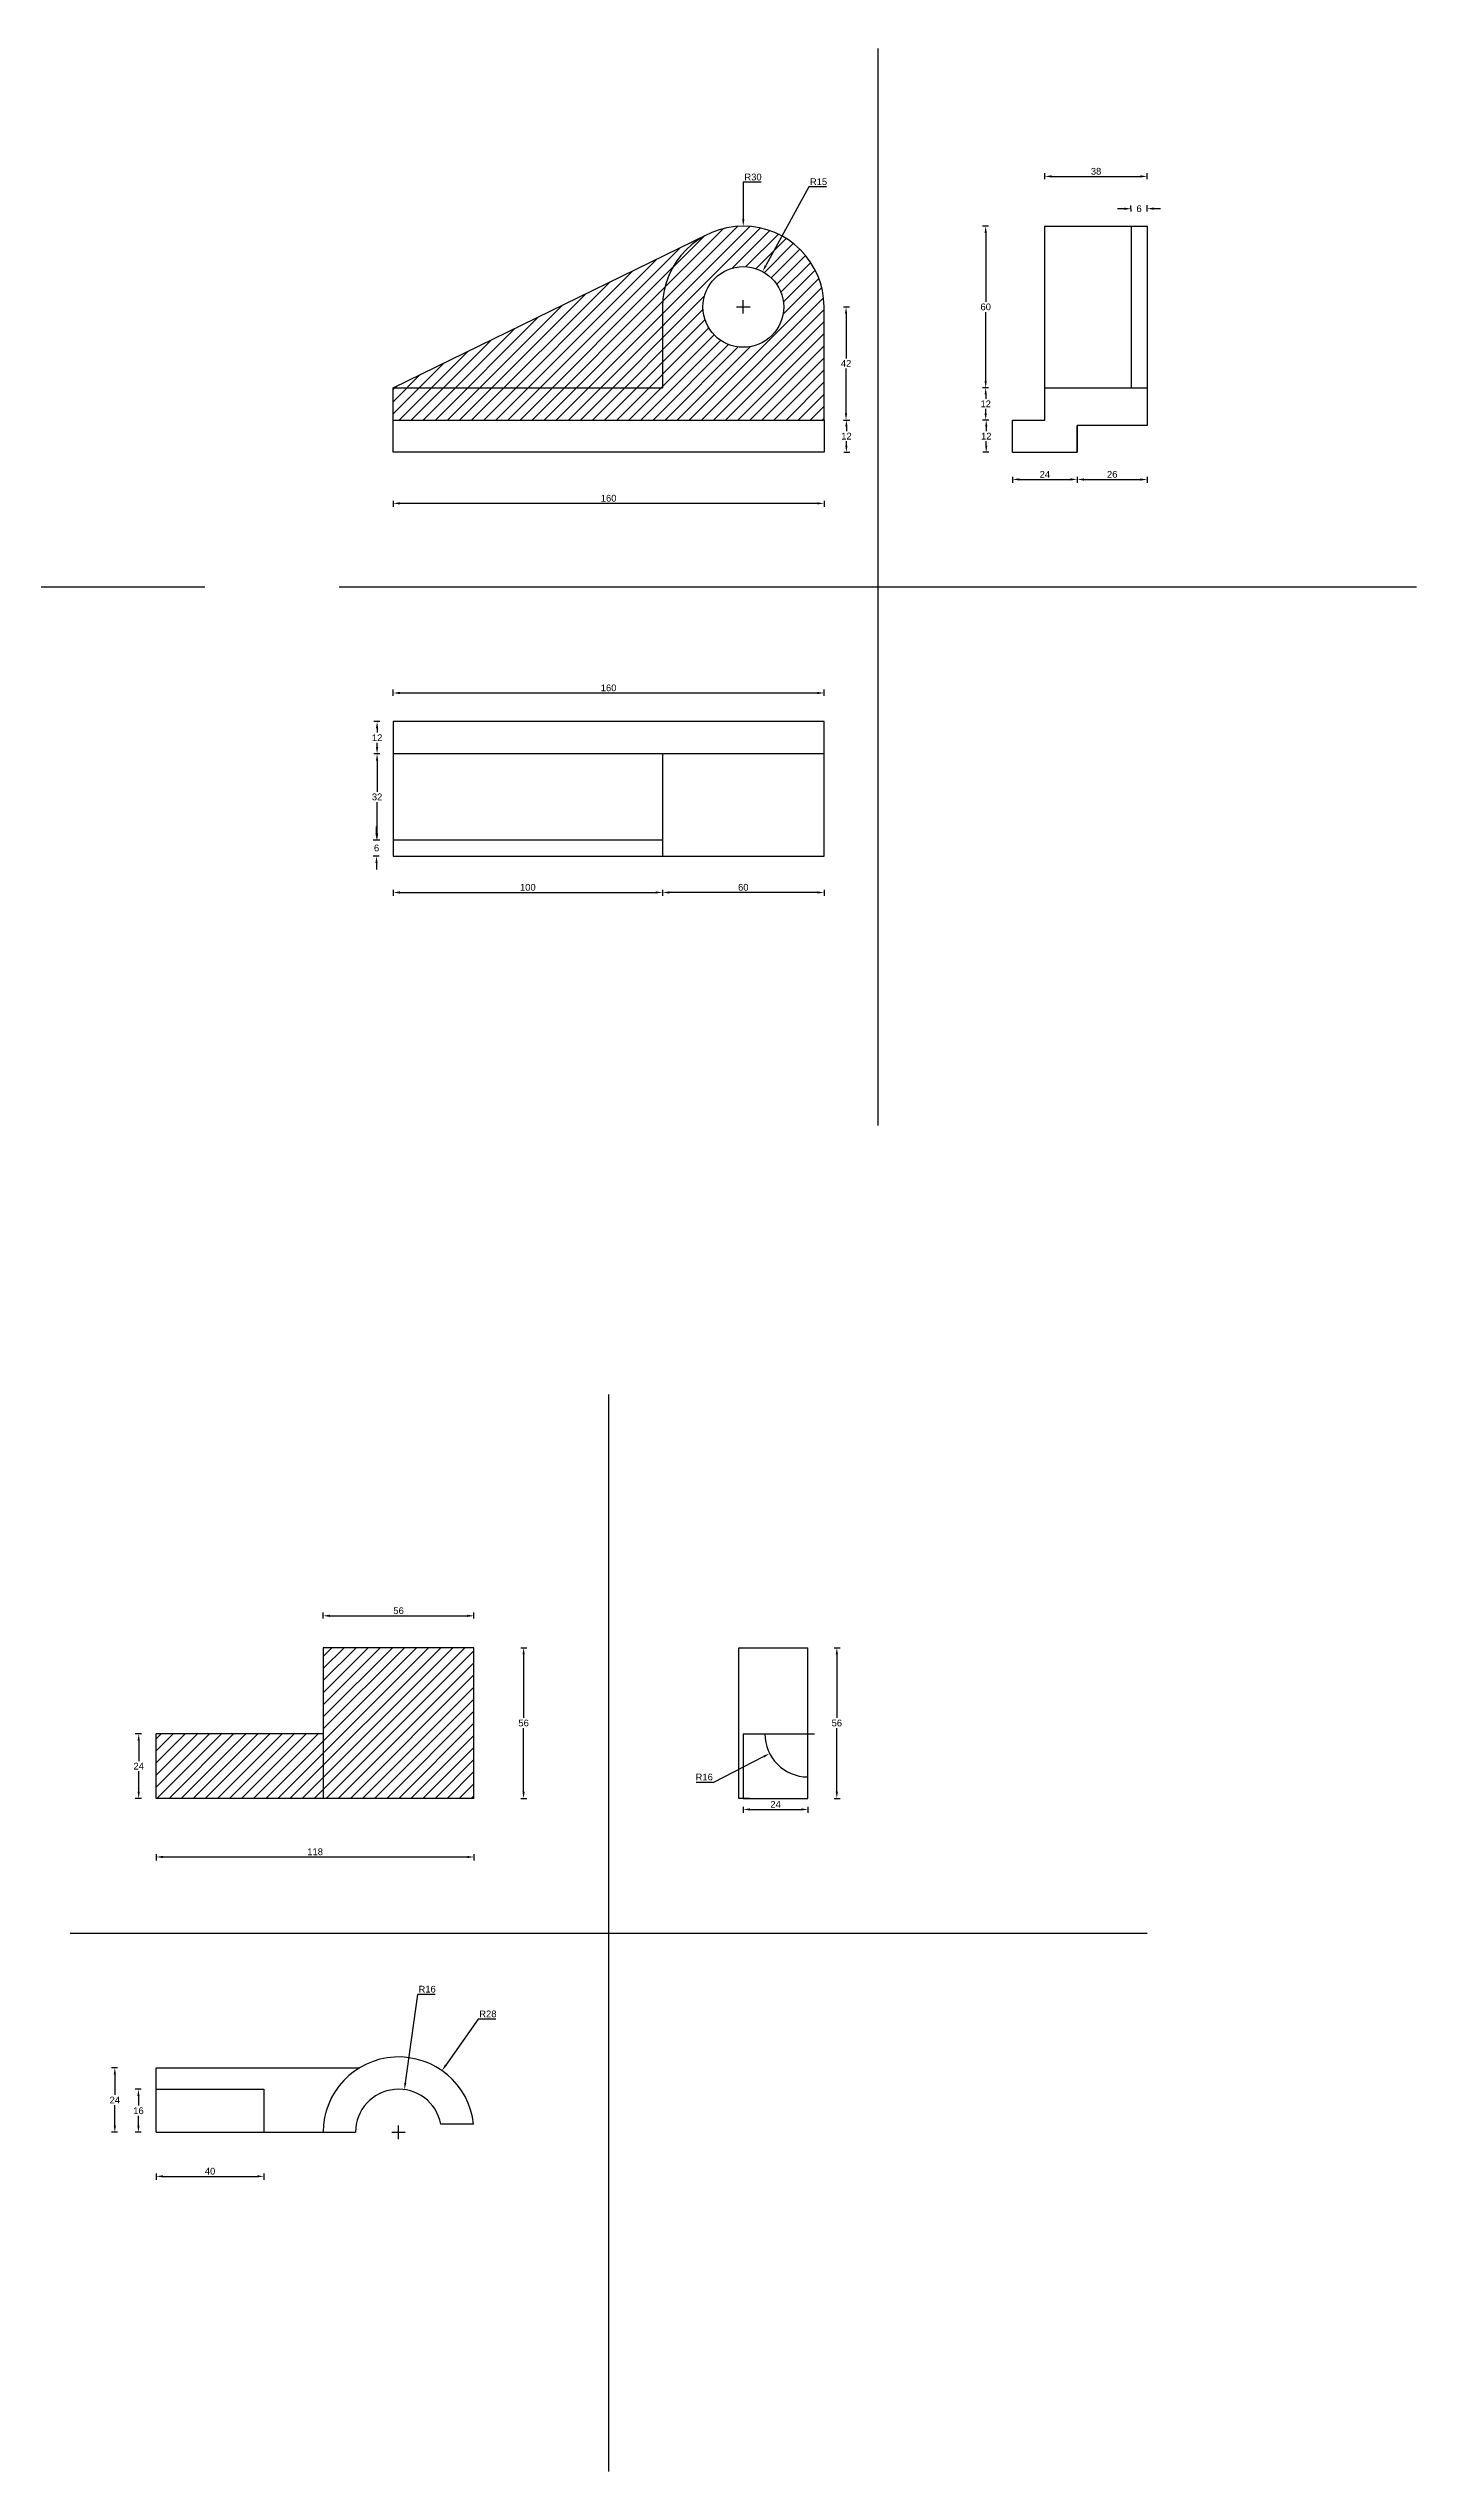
# Model space of a CAD drawing. Header units: millimetres. Extents: x -7 to 1100, y 50 to 950.
# Drawn here: x 592 to 1100, y 50 to 950 of the extents above; entities that cross this region are included whole.
import ezdxf

# ---------------------------------------------------------------- set-up
doc = ezdxf.new("R2010")
doc.units = ezdxf.units.MM
doc.styles.get("Standard").update_dxf_attribs({"font": 'arial.ttf'})
doc.dimstyles.new('ISO-25', dxfattribs={"dimtxt": 2.5, "dimasz": 2.5, "dimexe": 1.25, "dimexo": 0.625, "dimtad": 1, "dimtih": 1, "dimtoh": 1, "dimzin": 9, "dimtxsty": 'Standard', "dimcen": 2.5, "dimadec": 0, "dimazin": 0, "dimtfac": 1, "dimtofl": 0, "dimtmove": 0, "dimatfit": 3, "dimfxl": 1, "dimfxlon": 1, "dimarcsym": 0})

# ---------------------------------------------------------------- blocks, each defined once
blk = doc.blocks.new('*D29')
at = {"color": 0, "lineweight": -2, "transparency": 16777216}
for p, q in [((632, 279.26), (632, 277.01)), ((750, 279.26), (750, 277.01)), ((634.5, 278.26), (747.5, 278.26))]:
    blk.add_line(p, q, dxfattribs=at)
at = {"color": 0, "transparency": 16777216}
for points in [[(634.5, 278.68), (634.5, 277.85), (632, 278.26)], [(747.5, 278.68), (747.5, 277.85), (750, 278.26)]]:
    blk.add_solid(points, dxfattribs=at)
at = {"layer": 'Defpoints', "color": 0, "transparency": 16777216}
for p in [(632, 300), (750, 300), (750, 278.26)]:
    blk.add_point(p, dxfattribs=at)
at = {"color": 0, "transparency": 16777216, "insert": (691, 280.17), "char_height": 2.5, "attachment_point": 5}
blk.add_mtext('118', dxfattribs=at)
blk = doc.blocks.new('*D30')
at = {"color": 0, "lineweight": -2, "transparency": 16777216}
for p, q in [((767.43, 356), (769.68, 356)), ((768.43, 353.5), (768.43, 329.9)), ((768.43, 302.5), (768.43, 326.1)), ((767.43, 300), (769.68, 300))]:
    blk.add_line(p, q, dxfattribs=at)
at = {"color": 0, "transparency": 16777216}
for points in [[(768.01, 353.5), (768.84, 353.5), (768.43, 356)], [(768.01, 302.5), (768.84, 302.5), (768.43, 300)]]:
    blk.add_solid(points, dxfattribs=at)
at = {"layer": 'Defpoints', "color": 0, "transparency": 16777216}
for p in [(750, 356), (750, 300), (768.43, 300)]:
    blk.add_point(p, dxfattribs=at)
at = {"color": 0, "transparency": 16777216, "insert": (768.43, 328), "char_height": 2.5, "attachment_point": 5}
blk.add_mtext('56', dxfattribs=at)
blk = doc.blocks.new('*D31')
at = {"color": 0, "lineweight": -2, "transparency": 16777216}
for p, q in [((694, 366.84), (694, 369.09)), ((750, 366.84), (750, 369.09)), ((696.5, 367.84), (747.5, 367.84))]:
    blk.add_line(p, q, dxfattribs=at)
at = {"color": 0, "transparency": 16777216}
for points in [[(696.5, 368.26), (696.5, 367.42), (694, 367.84)], [(747.5, 368.26), (747.5, 367.42), (750, 367.84)]]:
    blk.add_solid(points, dxfattribs=at)
at = {"layer": 'Defpoints', "color": 0, "transparency": 16777216}
for p in [(750, 367.84), (694, 356), (750, 356)]:
    blk.add_point(p, dxfattribs=at)
at = {"color": 0, "transparency": 16777216, "insert": (722, 369.74), "char_height": 2.5, "attachment_point": 5}
blk.add_mtext('56', dxfattribs=at)
blk = doc.blocks.new('*D32')
at = {"color": 0, "lineweight": -2, "transparency": 16777216}
for p, q in [((626.5, 324), (624.25, 324)), ((625.5, 321.5), (625.5, 313.88)), ((625.5, 302.5), (625.5, 310.12)), ((626.5, 300), (624.25, 300))]:
    blk.add_line(p, q, dxfattribs=at)
at = {"color": 0, "transparency": 16777216}
for points in [[(625.08, 321.5), (625.91, 321.5), (625.5, 324)], [(625.08, 302.5), (625.91, 302.5), (625.5, 300)]]:
    blk.add_solid(points, dxfattribs=at)
at = {"layer": 'Defpoints', "color": 0, "transparency": 16777216}
for p in [(625.5, 324), (632, 324), (632, 300)]:
    blk.add_point(p, dxfattribs=at)
at = {"color": 0, "transparency": 16777216, "insert": (625.5, 312), "char_height": 2.5, "attachment_point": 5}
blk.add_mtext('24', dxfattribs=at)
blk = doc.blocks.new('*D33')
at = {"color": 0, "lineweight": -2, "transparency": 16777216}
for p, q in [((883.74, 356), (885.99, 356)), ((884.74, 353.5), (884.74, 329.9)), ((884.74, 302.5), (884.74, 326.1)), ((883.74, 300), (885.99, 300))]:
    blk.add_line(p, q, dxfattribs=at)
at = {"color": 0, "transparency": 16777216}
for points in [[(884.33, 353.5), (885.16, 353.5), (884.74, 356)], [(884.33, 302.5), (885.16, 302.5), (884.74, 300)]]:
    blk.add_solid(points, dxfattribs=at)
at = {"layer": 'Defpoints', "color": 0, "transparency": 16777216}
for p in [(874, 356), (874, 300), (884.74, 300)]:
    blk.add_point(p, dxfattribs=at)
at = {"color": 0, "transparency": 16777216, "insert": (884.74, 328), "char_height": 2.5, "attachment_point": 5}
blk.add_mtext('56', dxfattribs=at)
blk = doc.blocks.new('*D34')
at = {"color": 0, "lineweight": -2, "transparency": 16777216}
for p, q in [((850, 296.92), (850, 294.67)), ((852.5, 295.92), (871.5, 295.92)), ((874, 296.92), (874, 294.67))]:
    blk.add_line(p, q, dxfattribs=at)
at = {"color": 0, "transparency": 16777216}
for points in [[(852.5, 296.34), (852.5, 295.5), (850, 295.92)], [(871.5, 296.34), (871.5, 295.5), (874, 295.92)]]:
    blk.add_solid(points, dxfattribs=at)
at = {"layer": 'Defpoints', "color": 0, "transparency": 16777216}
for p in [(850, 300), (874, 300), (874, 295.92)]:
    blk.add_point(p, dxfattribs=at)
at = {"color": 0, "transparency": 16777216, "insert": (862, 297.8), "char_height": 2.5, "attachment_point": 5}
blk.add_mtext('24', dxfattribs=at)
blk = doc.blocks.new('*D35')
at = {"color": 0, "lineweight": -2, "transparency": 16777216}
for p, q in [((871.5, 324), (876.5, 324)), ((874, 321.5), (874, 326.5)), ((839.11, 306.03), (857.55, 315.53)), ((832.51, 306.03), (839.11, 306.03))]:
    blk.add_line(p, q, dxfattribs=at)
at = {"color": 0, "transparency": 16777216}
blk.add_solid([(857.36, 315.9), (857.74, 315.16), (859.78, 316.67)], dxfattribs=at)
at = {"layer": 'Defpoints', "color": 0, "transparency": 16777216}
for p in [(874, 324), (859.78, 316.67)]:
    blk.add_point(p, dxfattribs=at)
at = {"color": 0, "transparency": 16777216, "insert": (835.5, 307.93), "char_height": 2.5, "attachment_point": 5}
blk.add_mtext('R16', dxfattribs=at)
blk = doc.blocks.new('*D36')
at = {"color": 0, "lineweight": -2, "transparency": 16777216}
for p, q in [((751.56, 218.06), (739.54, 200.95)), ((758.16, 218.06), (751.56, 218.06)), ((719.5, 176), (724.5, 176)), ((722, 173.5), (722, 178.5))]:
    blk.add_line(p, q, dxfattribs=at)
at = {"color": 0, "transparency": 16777216}
blk.add_solid([(739.2, 201.19), (739.88, 200.71), (738.1, 198.91)], dxfattribs=at)
at = {"layer": 'Defpoints', "color": 0, "transparency": 16777216}
for p in [(738.1, 198.91), (722, 176)]:
    blk.add_point(p, dxfattribs=at)
at = {"color": 0, "transparency": 16777216, "insert": (755.17, 219.96), "char_height": 2.5, "attachment_point": 5}
blk.add_mtext('R28', dxfattribs=at)
blk = doc.blocks.new('*D37')
at = {"color": 0, "lineweight": -2, "transparency": 16777216}
for p, q in [((729, 227.24), (724.5, 194.33)), ((735.6, 227.24), (729, 227.24)), ((719.5, 176), (724.5, 176)), ((722, 173.5), (722, 178.5))]:
    blk.add_line(p, q, dxfattribs=at)
at = {"color": 0, "transparency": 16777216}
blk.add_solid([(724.09, 194.39), (724.92, 194.27), (724.17, 191.85)], dxfattribs=at)
at = {"layer": 'Defpoints', "color": 0, "transparency": 16777216}
for p in [(724.17, 191.85), (722, 176)]:
    blk.add_point(p, dxfattribs=at)
at = {"color": 0, "transparency": 16777216, "insert": (732.61, 229.14), "char_height": 2.5, "attachment_point": 5}
blk.add_mtext('R16', dxfattribs=at)
blk = doc.blocks.new('*D38')
at = {"color": 0, "lineweight": -2, "transparency": 16777216}
for p, q in [((632, 160.64), (632, 158.39)), ((634.5, 159.64), (669.5, 159.64)), ((672, 160.64), (672, 158.39))]:
    blk.add_line(p, q, dxfattribs=at)
at = {"color": 0, "transparency": 16777216}
for points in [[(634.5, 160.06), (634.5, 159.22), (632, 159.64)], [(669.5, 160.06), (669.5, 159.22), (672, 159.64)]]:
    blk.add_solid(points, dxfattribs=at)
at = {"layer": 'Defpoints', "color": 0, "transparency": 16777216}
for p in [(632, 176), (672, 176), (672, 159.64)]:
    blk.add_point(p, dxfattribs=at)
at = {"color": 0, "transparency": 16777216, "insert": (652, 161.54), "char_height": 2.5, "attachment_point": 5}
blk.add_mtext('40', dxfattribs=at)
blk = doc.blocks.new('*D39')
at = {"color": 0, "lineweight": -2, "transparency": 16777216}
for p, q in [((617.63, 200), (615.38, 200)), ((616.63, 197.5), (616.63, 189.88)), ((616.63, 178.5), (616.63, 186.12)), ((617.63, 176), (615.38, 176))]:
    blk.add_line(p, q, dxfattribs=at)
at = {"color": 0, "transparency": 16777216}
for points in [[(616.22, 197.5), (617.05, 197.5), (616.63, 200)], [(616.22, 178.5), (617.05, 178.5), (616.63, 176)]]:
    blk.add_solid(points, dxfattribs=at)
at = {"layer": 'Defpoints', "color": 0, "transparency": 16777216}
for p in [(616.63, 200), (632, 200), (632, 176)]:
    blk.add_point(p, dxfattribs=at)
at = {"color": 0, "transparency": 16777216, "insert": (616.63, 188), "char_height": 2.5, "attachment_point": 5}
blk.add_mtext('24', dxfattribs=at)
blk = doc.blocks.new('*D40')
at = {"color": 0, "lineweight": -2, "transparency": 16777216}
for p, q in [((626.41, 192), (624.16, 192)), ((625.41, 189.5), (625.41, 185.9)), ((625.41, 178.5), (625.41, 182.1)), ((626.41, 176), (624.16, 176))]:
    blk.add_line(p, q, dxfattribs=at)
at = {"color": 0, "transparency": 16777216}
for points in [[(624.99, 189.5), (625.82, 189.5), (625.41, 192)], [(624.99, 178.5), (625.82, 178.5), (625.41, 176)]]:
    blk.add_solid(points, dxfattribs=at)
at = {"layer": 'Defpoints', "color": 0, "transparency": 16777216}
for p in [(625.41, 192), (632, 192), (632, 176)]:
    blk.add_point(p, dxfattribs=at)
at = {"color": 0, "transparency": 16777216, "insert": (625.41, 184), "char_height": 2.5, "attachment_point": 5}
blk.add_mtext('16', dxfattribs=at)
blk = doc.blocks.new('*D41')
at = {"color": 0, "lineweight": -2, "transparency": 16777216}
for p, q in [((962, 901.47), (962, 903.72)), ((964.5, 902.47), (997.5, 902.47)), ((1000, 901.47), (1000, 903.72))]:
    blk.add_line(p, q, dxfattribs=at)
at = {"color": 0, "transparency": 16777216}
for points in [[(964.5, 902.89), (964.5, 902.06), (962, 902.47)], [(997.5, 902.89), (997.5, 902.06), (1000, 902.47)]]:
    blk.add_solid(points, dxfattribs=at)
at = {"layer": 'Defpoints', "color": 0, "transparency": 16777216}
for p in [(1000, 902.47), (962, 884), (1000, 884)]:
    blk.add_point(p, dxfattribs=at)
at = {"color": 0, "transparency": 16777216, "insert": (981, 904.37), "char_height": 2.5, "attachment_point": 5}
blk.add_mtext('38', dxfattribs=at)
blk = doc.blocks.new('*D42')
at = {"color": 0, "lineweight": -2, "transparency": 16777216}
for p, q in [((993.98, 889.47), (993.97, 891.72)), ((999.98, 889.49), (999.97, 891.74)), ((991.48, 890.46), (988.98, 890.45)), ((1002.48, 890.5), (1004.98, 890.51))]:
    blk.add_line(p, q, dxfattribs=at)
at = {"color": 0, "transparency": 16777216}
for points in [[(991.48, 890.88), (991.48, 890.04), (993.98, 890.47)], [(1002.48, 890.92), (1002.48, 890.08), (999.98, 890.49)]]:
    blk.add_solid(points, dxfattribs=at)
at = {"layer": 'Defpoints', "color": 0, "transparency": 16777216}
for p in [(994, 883.98), (999.98, 890.49), (1000, 884)]:
    blk.add_point(p, dxfattribs=at)
at = {"color": 0, "transparency": 16777216, "insert": (996.98, 890.48), "char_height": 2.5, "attachment_point": 5}
blk.add_mtext('6', dxfattribs=at)
blk = doc.blocks.new('*D43')
at = {"color": 0, "lineweight": -2, "transparency": 16777216}
for p, q in [((950, 790.93), (950, 788.68)), ((952.5, 789.93), (971.5, 789.93)), ((974, 790.93), (974, 788.68))]:
    blk.add_line(p, q, dxfattribs=at)
at = {"color": 0, "transparency": 16777216}
for points in [[(952.5, 790.34), (952.5, 789.51), (950, 789.93)], [(971.5, 790.34), (971.5, 789.51), (974, 789.93)]]:
    blk.add_solid(points, dxfattribs=at)
at = {"layer": 'Defpoints', "color": 0, "transparency": 16777216}
for p in [(950, 800), (974, 800), (974, 789.93)]:
    blk.add_point(p, dxfattribs=at)
at = {"color": 0, "transparency": 16777216, "insert": (962, 791.81), "char_height": 2.5, "attachment_point": 5}
blk.add_mtext('24', dxfattribs=at)
blk = doc.blocks.new('*D44')
at = {"color": 0, "lineweight": -2, "transparency": 16777216}
for p, q in [((941.22, 812), (938.97, 812)), ((940.22, 809.5), (940.22, 807.88)), ((940.22, 802.5), (940.22, 804.12)), ((941.22, 800), (938.97, 800))]:
    blk.add_line(p, q, dxfattribs=at)
at = {"color": 0, "transparency": 16777216}
for points in [[(939.81, 809.5), (940.64, 809.5), (940.22, 812)], [(939.81, 802.5), (940.64, 802.5), (940.22, 800)]]:
    blk.add_solid(points, dxfattribs=at)
at = {"layer": 'Defpoints', "color": 0, "transparency": 16777216}
for p in [(940.22, 812), (950, 812), (950, 800)]:
    blk.add_point(p, dxfattribs=at)
at = {"color": 0, "transparency": 16777216, "insert": (940.22, 806), "char_height": 2.5, "attachment_point": 5}
blk.add_mtext('12', dxfattribs=at)
blk = doc.blocks.new('*D45')
at = {"color": 0, "lineweight": -2, "transparency": 16777216}
for p, q in [((941.02, 824), (938.77, 824)), ((940.02, 821.5), (940.02, 819.88)), ((941.02, 812), (938.77, 812)), ((940.02, 814.5), (940.02, 816.12))]:
    blk.add_line(p, q, dxfattribs=at)
at = {"color": 0, "transparency": 16777216}
for points in [[(939.6, 821.5), (940.43, 821.5), (940.02, 824)], [(939.6, 814.5), (940.43, 814.5), (940.02, 812)]]:
    blk.add_solid(points, dxfattribs=at)
at = {"layer": 'Defpoints', "color": 0, "transparency": 16777216}
for p in [(962, 824), (940.02, 812), (962, 812)]:
    blk.add_point(p, dxfattribs=at)
at = {"color": 0, "transparency": 16777216, "insert": (940.02, 818), "char_height": 2.5, "attachment_point": 5}
blk.add_mtext('12', dxfattribs=at)
blk = doc.blocks.new('*D46')
at = {"color": 0, "lineweight": -2, "transparency": 16777216}
for p, q in [((941.02, 884), (938.77, 884)), ((940.02, 881.5), (940.02, 855.9)), ((940.02, 826.5), (940.02, 852.1)), ((941.02, 824), (938.77, 824))]:
    blk.add_line(p, q, dxfattribs=at)
at = {"color": 0, "transparency": 16777216}
for points in [[(939.6, 881.5), (940.43, 881.5), (940.02, 884)], [(939.6, 826.5), (940.43, 826.5), (940.02, 824)]]:
    blk.add_solid(points, dxfattribs=at)
at = {"layer": 'Defpoints', "color": 0, "transparency": 16777216}
for p in [(940.02, 884), (1000, 884), (1000, 824)]:
    blk.add_point(p, dxfattribs=at)
at = {"color": 0, "transparency": 16777216, "insert": (940.02, 854), "char_height": 2.5, "attachment_point": 5}
blk.add_mtext('60', dxfattribs=at)
blk = doc.blocks.new('*D47')
at = {"color": 0, "lineweight": -2, "transparency": 16777216}
for p, q in [((974, 790.9), (974, 788.65)), ((976.5, 789.9), (997.5, 789.9)), ((1000, 790.9), (1000, 788.65))]:
    blk.add_line(p, q, dxfattribs=at)
at = {"color": 0, "transparency": 16777216}
for points in [[(976.5, 790.31), (976.5, 789.48), (974, 789.9)], [(997.5, 790.31), (997.5, 789.48), (1000, 789.9)]]:
    blk.add_solid(points, dxfattribs=at)
at = {"layer": 'Defpoints', "color": 0, "transparency": 16777216}
for p in [(974, 810), (1000, 810), (1000, 789.9)]:
    blk.add_point(p, dxfattribs=at)
at = {"color": 0, "transparency": 16777216, "insert": (987, 791.8), "char_height": 2.5, "attachment_point": 5}
blk.add_mtext('26', dxfattribs=at)
blk = doc.blocks.new('*D48')
at = {"color": 0, "lineweight": -2, "transparency": 16777216}
for p, q in [((720, 782.03), (720, 779.78)), ((877.5, 781.03), (722.5, 781.03)), ((880, 782.03), (880, 779.78))]:
    blk.add_line(p, q, dxfattribs=at)
at = {"color": 0, "transparency": 16777216}
for points in [[(722.5, 781.45), (722.5, 780.62), (720, 781.03)], [(877.5, 781.45), (877.5, 780.62), (880, 781.03)]]:
    blk.add_solid(points, dxfattribs=at)
at = {"layer": 'Defpoints', "color": 0, "transparency": 16777216}
for p in [(720, 800), (880, 800), (720, 781.03)]:
    blk.add_point(p, dxfattribs=at)
at = {"color": 0, "transparency": 16777216, "insert": (800, 782.93), "char_height": 2.5, "attachment_point": 5}
blk.add_mtext('160', dxfattribs=at)
blk = doc.blocks.new('*D49')
at = {"color": 0, "lineweight": -2, "transparency": 16777216}
for p, q in [((887.16, 854), (889.41, 854)), ((888.16, 851.5), (888.16, 834.88)), ((888.16, 814.5), (888.16, 831.12)), ((887.16, 812), (889.41, 812))]:
    blk.add_line(p, q, dxfattribs=at)
at = {"color": 0, "transparency": 16777216}
for points in [[(887.75, 851.5), (888.58, 851.5), (888.16, 854)], [(887.75, 814.5), (888.58, 814.5), (888.16, 812)]]:
    blk.add_solid(points, dxfattribs=at)
at = {"layer": 'Defpoints', "color": 0, "transparency": 16777216}
for p in [(850, 854), (850, 812), (888.16, 812)]:
    blk.add_point(p, dxfattribs=at)
at = {"color": 0, "transparency": 16777216, "insert": (888.16, 833), "char_height": 2.5, "attachment_point": 5}
blk.add_mtext('42', dxfattribs=at)
blk = doc.blocks.new('*D50')
at = {"color": 0, "lineweight": -2, "transparency": 16777216}
for p, q in [((874.31, 898.6), (858.38, 869.36)), ((880.93, 898.6), (874.31, 898.6)), ((850, 851.5), (850, 856.5)), ((847.5, 854), (852.5, 854))]:
    blk.add_line(p, q, dxfattribs=at)
at = {"color": 0, "transparency": 16777216}
blk.add_solid([(858.01, 869.56), (858.74, 869.17), (857.18, 867.17)], dxfattribs=at)
at = {"layer": 'Defpoints', "color": 0, "transparency": 16777216}
for p in [(857.18, 867.17), (850, 854)]:
    blk.add_point(p, dxfattribs=at)
at = {"color": 0, "transparency": 16777216, "insert": (877.94, 900.5), "char_height": 2.5, "attachment_point": 5}
blk.add_mtext('R15', dxfattribs=at)
blk = doc.blocks.new('*D51')
at = {"color": 0, "lineweight": -2, "transparency": 16777216}
for p, q in [((856.59, 900.33), (850, 900.33)), ((850, 900.33), (850, 886.5)), ((850, 851.5), (850, 856.5)), ((847.5, 854), (852.5, 854))]:
    blk.add_line(p, q, dxfattribs=at)
at = {"color": 0, "transparency": 16777216}
blk.add_solid([(849.58, 886.5), (850.42, 886.5), (850, 884)], dxfattribs=at)
at = {"layer": 'Defpoints', "color": 0, "transparency": 16777216}
for p in [(850, 884), (850, 854)]:
    blk.add_point(p, dxfattribs=at)
at = {"color": 0, "transparency": 16777216, "insert": (853.61, 902.23), "char_height": 2.5, "attachment_point": 5}
blk.add_mtext('R30', dxfattribs=at)
blk = doc.blocks.new('*D52')
at = {"color": 0, "lineweight": -2, "transparency": 16777216}
for p, q in [((887.29, 812), (889.54, 812)), ((888.29, 809.5), (888.29, 807.88)), ((888.29, 802.5), (888.29, 804.12)), ((887.29, 800), (889.54, 800))]:
    blk.add_line(p, q, dxfattribs=at)
at = {"color": 0, "transparency": 16777216}
for points in [[(887.87, 809.5), (888.7, 809.5), (888.29, 812)], [(887.87, 802.5), (888.7, 802.5), (888.29, 800)]]:
    blk.add_solid(points, dxfattribs=at)
at = {"layer": 'Defpoints', "color": 0, "transparency": 16777216}
for p in [(720, 812), (888.29, 812), (720, 800)]:
    blk.add_point(p, dxfattribs=at)
at = {"color": 0, "transparency": 16777216, "insert": (888.29, 806), "char_height": 2.5, "attachment_point": 5}
blk.add_mtext('12', dxfattribs=at)
blk = doc.blocks.new('*D53')
at = {"color": 0, "lineweight": -2, "transparency": 16777216}
for p, q in [((720, 709.6), (720, 711.85)), ((880, 709.6), (880, 711.85)), ((722.5, 710.6), (877.5, 710.6))]:
    blk.add_line(p, q, dxfattribs=at)
at = {"color": 0, "transparency": 16777216}
for points in [[(722.5, 711.02), (722.5, 710.18), (720, 710.6)], [(877.5, 711.02), (877.5, 710.18), (880, 710.6)]]:
    blk.add_solid(points, dxfattribs=at)
at = {"layer": 'Defpoints', "color": 0, "transparency": 16777216}
for p in [(880, 710.6), (720, 700), (880, 700)]:
    blk.add_point(p, dxfattribs=at)
at = {"color": 0, "transparency": 16777216, "insert": (800, 712.5), "char_height": 2.5, "attachment_point": 5}
blk.add_mtext('160', dxfattribs=at)
blk = doc.blocks.new('*D54')
at = {"color": 0, "lineweight": -2, "transparency": 16777216}
for p, q in [((720, 637.52), (720, 635.27)), ((722.5, 636.52), (817.5, 636.52)), ((820, 637.52), (820, 635.27))]:
    blk.add_line(p, q, dxfattribs=at)
at = {"color": 0, "transparency": 16777216}
for points in [[(722.5, 636.93), (722.5, 636.1), (720, 636.52)], [(817.5, 636.93), (817.5, 636.1), (820, 636.52)]]:
    blk.add_solid(points, dxfattribs=at)
at = {"layer": 'Defpoints', "color": 0, "transparency": 16777216}
for p in [(720, 650), (820, 650), (820, 636.52)]:
    blk.add_point(p, dxfattribs=at)
at = {"color": 0, "transparency": 16777216, "insert": (770, 638.42), "char_height": 2.5, "attachment_point": 5}
blk.add_mtext('100', dxfattribs=at)
blk = doc.blocks.new('*D55')
at = {"color": 0, "lineweight": -2, "transparency": 16777216}
for p, q in [((820, 637.52), (820, 635.27)), ((877.5, 636.52), (822.5, 636.52)), ((880, 637.52), (880, 635.27))]:
    blk.add_line(p, q, dxfattribs=at)
at = {"color": 0, "transparency": 16777216}
for points in [[(822.5, 636.93), (822.5, 636.1), (820, 636.52)], [(877.5, 636.93), (877.5, 636.1), (880, 636.52)]]:
    blk.add_solid(points, dxfattribs=at)
at = {"layer": 'Defpoints', "color": 0, "transparency": 16777216}
for p in [(820, 650), (880, 650), (820, 636.52)]:
    blk.add_point(p, dxfattribs=at)
at = {"color": 0, "transparency": 16777216, "insert": (850, 638.42), "char_height": 2.5, "attachment_point": 5}
blk.add_mtext('60', dxfattribs=at)
blk = doc.blocks.new('*D56')
at = {"color": 0, "lineweight": -2, "transparency": 16777216}
for p, q in [((715.03, 700), (712.78, 700)), ((714.03, 697.5), (714.03, 695.88)), ((715.03, 688), (712.78, 688)), ((714.03, 690.5), (714.03, 692.12))]:
    blk.add_line(p, q, dxfattribs=at)
at = {"color": 0, "transparency": 16777216}
for points in [[(713.61, 697.5), (714.44, 697.5), (714.03, 700)], [(713.61, 690.5), (714.44, 690.5), (714.03, 688)]]:
    blk.add_solid(points, dxfattribs=at)
at = {"layer": 'Defpoints', "color": 0, "transparency": 16777216}
for p in [(720, 700), (714.03, 688), (720, 688)]:
    blk.add_point(p, dxfattribs=at)
at = {"color": 0, "transparency": 16777216, "insert": (714.03, 694), "char_height": 2.5, "attachment_point": 5}
blk.add_mtext('12', dxfattribs=at)
blk = doc.blocks.new('*D57')
at = {"color": 0, "lineweight": -2, "transparency": 16777216}
for p, q in [((715.03, 688), (712.78, 688)), ((714.03, 685.5), (714.03, 673.9)), ((714.03, 658.5), (714.03, 670.1)), ((715.03, 656), (712.78, 656))]:
    blk.add_line(p, q, dxfattribs=at)
at = {"color": 0, "transparency": 16777216}
for points in [[(713.61, 685.5), (714.44, 685.5), (714.03, 688)], [(713.61, 658.5), (714.44, 658.5), (714.03, 656)]]:
    blk.add_solid(points, dxfattribs=at)
at = {"layer": 'Defpoints', "color": 0, "transparency": 16777216}
for p in [(714.03, 688), (720, 688), (720, 656)]:
    blk.add_point(p, dxfattribs=at)
at = {"color": 0, "transparency": 16777216, "insert": (714.03, 672), "char_height": 2.5, "attachment_point": 5}
blk.add_mtext('32', dxfattribs=at)
blk = doc.blocks.new('*D58')
at = {"color": 0, "lineweight": -2, "transparency": 16777216}
for p, q in [((713.82, 658.5), (713.82, 661)), ((714.82, 656), (712.57, 656)), ((714.82, 650), (712.57, 650)), ((713.82, 647.5), (713.82, 645))]:
    blk.add_line(p, q, dxfattribs=at)
at = {"color": 0, "transparency": 16777216}
for points in [[(713.4, 658.5), (714.23, 658.5), (713.82, 656)], [(713.4, 647.5), (714.23, 647.5), (713.82, 650)]]:
    blk.add_solid(points, dxfattribs=at)
at = {"layer": 'Defpoints', "color": 0, "transparency": 16777216}
for p in [(713.82, 656), (720, 656), (720, 650)]:
    blk.add_point(p, dxfattribs=at)
at = {"color": 0, "transparency": 16777216, "insert": (713.82, 653), "char_height": 2.5, "attachment_point": 5}
blk.add_mtext('6', dxfattribs=at)

msp = doc.modelspace()

# ---------------------------------------------------------------- hatches: boundary and pattern name
h = msp.add_hatch()
h.set_pattern_fill('ANSI31', color=256)
h.paths.add_polyline_path([(85, 720), (20, 720), (20, 690), (20, 685), (70, 685), (70, 690), (110, 690, 0.4142136), (140, 720), (135, 720, -1)])
h.paths.add_polyline_path([(98, 720), (85, 720, 1), (135, 720), (122, 720, -1)], flags=17)
h.paths.add_polyline_path([(386, 720), (364, 720), (364, 670), (386, 670)])
h.paths.add_polyline_path([(364, 720), (353, 720), (353, 670), (364, 670)])
h.paths.add_polyline_path([(400, 704), (400, 720), (386, 720), (386, 670), (400, 670), (400, 685.614)])
h.paths.add_polyline_path([(417, 704), (400, 704), (400, 685.614), (417, 685.614)])
h.paths.add_polyline_path([(451, 704), (417, 704), (417, 685.614), (451, 685.614)])
h.paths.add_polyline_path([(485, 704), (451, 704), (451, 685.614), (485, 685.614)])
h.paths.add_polyline_path([(490, 704), (485, 704), (485, 685.614), (490, 685.614)])
h.paths.add_polyline_path([(750, 356), (694, 356), (694, 324), (694, 300), (750, 300)])
h.paths.add_polyline_path([(694, 324), (632, 324), (632, 300), (694, 300)])
h.paths.add_polyline_path([(392, 306), (328, 306), (328, 282), (281, 282), (281, 294), (239, 294), (239, 270), (260, 270), (360, 270), (392, 270)])
h.paths.add_polyline_path([(328, 306), (281, 294), (281, 282), (328, 282)], flags=17)
h.paths.add_polyline_path([(72, 296), (27, 296), (27, 290), (12, 290), (12, 296), (0, 296), (0, 260), (12, 260), (12, 266), (30, 266), (30, 260), (72, 260)])
h.paths.add_polyline_path([(90, 296), (72, 296), (72, 260), (90, 260)])
h.paths.add_polyline_path([(880, 854, 1), (820, 854), (820, 824), (720, 824), (720, 812), (880, 812)])
h.paths.add_polyline_path([(835, 854, -1), (865, 854, -1)], flags=16)
h.paths.add_polyline_path([(820, 854, -0.2867962), (836.854, 880.966), (720, 824), (820, 824)], flags=17)

# ---------------------------------------------------------------- linework, layer by layer
for p, q in [((900, 950), (900, 550)), ((994, 883.979), (994, 824)), ((1000, 884), (1000, 810)), ((720, 824), (836.854, 880.966)), ((820, 854), (820, 824)), ((880, 812), (880, 854)), ((720, 800), (720, 824)), ((720, 824), (820, 824)), ((962, 812), (962, 824)), ((720, 812), (880, 812)), ((880, 812), (880, 800)), ((974, 800), (974, 810)), ((880, 800), (720, 800)), ((950, 800), (974, 800)), ((350, 750), (650, 750)), ((700, 750), (1100, 750)), ((880, 700), (720, 700)), ((720, 700), (720, 688)), ((880, 688), (880, 700)), ((880, 688), (720, 688)), ((720, 688), (720, 650)), ((820, 688), (820, 650)), ((880, 650), (880, 688)), ((820, 656), (720, 656)), ((720, 650), (880, 650)), ((880, 650), (880, 656)), ((800, 450), (800, 50)), ((750, 356), (694, 356)), ((694, 356), (694, 324)), ((750, 300), (750, 356)), ((848.347, 300), (848.347, 356)), ((848.347, 356), (874, 356)), ((874, 300), (874, 356)), ((632, 300), (632, 324)), ((694, 324), (632, 324)), ((694, 324), (694, 300)), ((850, 324), (850, 300)), ((850, 324), (858, 324)), ((858, 324), (874, 324)), ((750, 300), (632, 300)), ((852.347, 300), (848.347, 300)), ((850, 300), (874, 300)), ((850, 300), (874, 300)), ((600, 250), (1000, 250)), ((632, 176), (632, 200)), ((632, 200), (707.578, 200)), ((632, 192), (672, 192)), ((672, 192), (672, 176)), ((632, 176), (706, 176)), ((749.839, 179), (737.716, 179))]:
    msp.add_line(p, q)
for points in [[(962, 824), (962, 884), (1000, 884)], [(950, 800), (950, 812), (962, 812), (962, 824), (1000, 824)], [(1000, 810), (974, 810), (974, 800)]]:
    msp.add_lwpolyline(points)
msp.add_circle((850, 854), 15)
for centre, radius, start, end in [((850, 854), 30, 0, 180), ((874, 324), 16, 180, 270), ((722, 176), 28, 6.15064, 180), ((722, 176), 16, 10.806923, 180)]:
    msp.add_arc(centre, radius, start, end)

# ---------------------------------------------------------------- dimensions: what is measured, and where the dimension line sits
for center, mpoint, picture, middle in [((850, 854), (850, 884), '*D51', (853.608, 900.328)), ((850, 854), (857.18, 867.17), '*D50', (877.935, 898.595)), ((874, 324), (859.776, 316.674), '*D35', (835.5, 306.03)), ((722, 176), (724.166, 191.853), '*D37', (732.611, 227.238)), ((722, 176), (738.1, 198.909), '*D36', (755.172, 218.058))]:
    dim = msp.add_radius_dim(center=center, mpoint=mpoint, dimstyle='ISO-25')
    dim.commit()
    dim.dimension.update_dxf_attribs({"geometry": picture, "text_midpoint": middle, "dimtype": 164})
for p1, p2, distance, picture, middle in [((962, 884), (1000, 884), 18.472, '*D41', (981, 904.375)), ((994, 883.979), (1000, 884), 6.49, '*D42', (996.978, 890.48)), ((1000, 824), (1000, 884), 59.985, '*D46', (940.015, 854)), ((850, 854), (850, 812), 38.163, '*D49', (888.163, 833)), ((962, 824), (962, 812), -21.985, '*D45', (940.015, 818)), ((720, 800), (720, 812), -168.288, '*D52', (888.288, 806)), ((950, 800), (950, 812), 9.777, '*D44', (940.223, 806)), ((974, 810), (1000, 810), -20.104, '*D47', (987, 791.797)), ((880, 800), (720, 800), 18.967, '*D48', (800, 782.934)), ((950, 800), (974, 800), -10.074, '*D43', (962, 791.806)), ((720, 700), (880, 700), 10.6, '*D53', (800, 712.502)), ((720, 700), (720, 688), -5.975, '*D56', (714.025, 694)), ((720, 656), (720, 688), 5.975, '*D57', (714.025, 672)), ((720, 650), (720, 656), 6.183, '*D58', (713.817, 653)), ((720, 650), (820, 650), -13.484, '*D54', (770, 638.417)), ((880, 650), (820, 650), 13.484, '*D55', (850, 638.417)), ((694, 356), (750, 356), 11.84, '*D31', (722, 369.741)), ((750, 356), (750, 300), 18.426, '*D30', (768.426, 328)), ((874, 356), (874, 300), 10.744, '*D33', (884.744, 328)), ((632, 300), (632, 324), 6.505, '*D32', (625.495, 312)), ((632, 300), (750, 300), -21.735, '*D29', (691, 280.166)), ((850, 300), (874, 300), -4.078, '*D34', (862, 297.802)), ((632, 176), (632, 200), 15.367, '*D39', (616.633, 188)), ((632, 176), (632, 192), 6.595, '*D40', (625.405, 184)), ((632, 176), (672, 176), -16.362, '*D38', (652, 161.54))]:
    dim = msp.add_aligned_dim(p1=p1, p2=p2, distance=distance, dimstyle='ISO-25')
    dim.commit()
    dim.dimension.update_dxf_attribs({"geometry": picture, "text_midpoint": middle})

doc.saveas('drawing.dxf')
